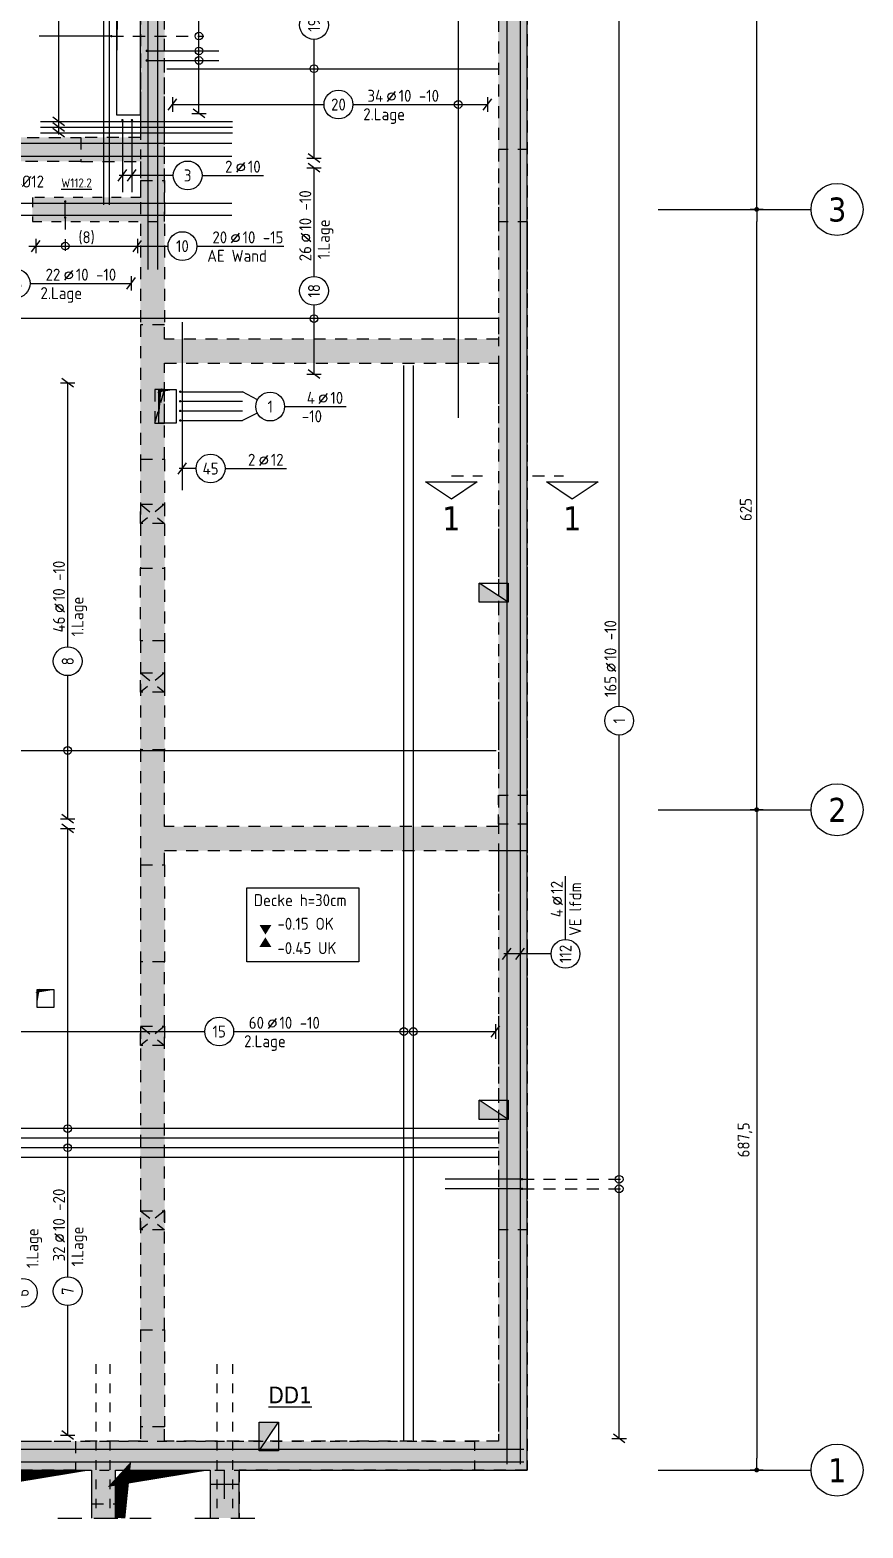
# Model space of a CAD drawing. Extents: x 6.5 to 106.5, y 0 to 47.5.
# Drawn here: x 46.59 to 55.25, y 14.25 to 29.85 of the extents above; entities that cross this region are included whole.
import ezdxf
from ezdxf.enums import TextEntityAlignment as Align

# ---------------------------------------------------------------- set-up
doc = ezdxf.new("R2010")
doc.units = 0
doc.header["$LTSCALE"] = 0.5
for name, pattern in [('AUSGEZOGEN', [1000.01, 1000, 0.01]), ('DASHED', [0.75, 0.5, -0.25]), ('DOT', [0.175, 0.05, -0.125]), ('HIDDEN', [0.375, 0.25, -0.125]), ('HIDDEN2', [0.187, 0.125, -0.062]), ('PUNKT', [0.175, 0.05, -0.125]), ('STRICHPUNKT2', [0.55, 0.25, -0.125, 0.05, -0.125]), ('VERDECKT', [0.375, 0.25, -0.125])]:
    doc.linetypes.add(name, pattern=pattern)
for name, color, linetype in [('1.UG', 7, 'Continuous'), ('ACHSEN', 7, 'Continuous'), ('AFU', 7, 'Continuous'), ('BETON', 7, 'Continuous'), ('Brüstung 1.UG', 7, 'Continuous'), ('DD', 7, 'Continuous'), ('DRUEBER', 7, 'Continuous'), ('grau_dunkel', 7, 'Continuous'), ('grau_mittel', 7, 'Continuous'), ('HILFE', 7, 'Continuous'), ('koten', 7, 'Continuous'), ('MASSE', 7, 'Continuous'), ('OBJEKT', 7, 'Continuous'), ('RND', 7, 'Continuous'), ('SCHATTEN', 7, 'Continuous'), ('SCHNITTE', 7, 'Continuous'), ('SFP_Achsen', 7, 'Continuous'), ('TEXT', 7, 'Continuous'), ('VERDECKT', 7, 'Continuous'), ('WD', 7, 'Continuous')]:
    doc.layers.add(name, color=color, linetype=linetype)
doc.layers.add('NOPLOT', color=7, linetype='Continuous', plot=False)
doc.styles.add('helv', font='tahoma.ttf')
doc.styles.add('txt', font='isocp.shx')
doc.linetypes.add('AFU_50M', pattern='A,0.45,["/",Standard,S=0.2,R=0,X=-0.01,Y=-0.1],0.07,["/",Standard,S=0.2,R=0,X=-0.01,Y=-0.1],0.45', length=0.97)
doc.dimstyles.new('DOT_I', dxfattribs={"dimscale": 0.5, "dimtxt": 0.25, "dimasz": 0.25, "dimexe": 0.1, "dimexo": 0.3, "dimgap": 0.1, "dimtad": 1, "dimdec": 3, "dimzin": 3, "dimtxsty": 'txt', "dimblk": 'DOT', "dimblk1": 'DOT', "dimblk2": 'DOT', "dimsah": 1, "dimcen": 0.1, "dimse1": 1, "dimse2": 1, "dimazin": 0, "dimtfac": 1, "dimtdec": 4, "dimtix": 1, "dimtmove": 2, "dimatfit": 3, "dimfxl": 0, "dimtvp": 1, "dimtolj": 1, "dimtzin": 0, "dimarcsym": 0})
pattern_1 = [(0, (-1.26691, -39.069555), (0.0396875, 0.079375), [0, -0.079375])]

# ---------------------------------------------------------------- blocks, each defined once
blk = doc.blocks.new('okrd_o')
at = {"layer": 'koten', "color": 7, "linetype": 'Continuous'}
blk.add_solid([(-0.125, 0.202), (0.125, 0.202), (0, 0)], dxfattribs=at)
at = {"layer": 'koten', "style": 'txt'}
blk.add_attdef('OKRD', (0.25, 0.1), '', height=0.25, dxfattribs=at)
blk = doc.blocks.new('okrd_u')
at = {"layer": 'koten', "color": 7, "linetype": 'Continuous'}
blk.add_solid([(-0.125, -0.202), (0.125, -0.202), (0, 0)], dxfattribs=at)
at = {"layer": 'koten', "style": 'txt'}
blk.add_attdef('OKRD', (0.25, -0.35), '', height=0.25, dxfattribs=at)
blk = doc.blocks.new('DOT')
at = {"layer": 'MASSE', "color": 7, "linetype": 'Continuous'}
for p, q in [((0, 0), (-1, 0)), ((0, 0.54), (0, -0.54))]:
    blk.add_line(p, q, dxfattribs=at)
at = {"layer": 'MASSE', "color": 7, "linetype": 'Continuous', "const_width": 0.2}
blk.add_lwpolyline([(-0.1, 0, 1), (0.1, 0, 1)], format="xyb", close=True, dxfattribs=at)
blk = doc.blocks.new('*D34')
at = {"layer": 'Defpoints', "color": 0, "linetype": 'AUSGEZOGEN', "transparency": 16777216}
for p in [(54.147, 21.731), (54.147, 14.856), (54.147, 14.856)]:
    blk.add_point(p, dxfattribs=at)
at = {"layer": 'MASSE', "color": 0, "linetype": 'AUSGEZOGEN', "lineweight": -2, "transparency": 16777216}
blk.add_line((54.147, 21.606), (54.147, 14.981), dxfattribs=at)
at = {"layer": 'MASSE', "color": 0, "linetype": 'AUSGEZOGEN', "lineweight": -2, "transparency": 16777216, "xscale": 0.125, "yscale": 0.125, "zscale": 0.125}
for p, rotation in [((54.147, 21.731), 90), ((54.147, 14.856), 270)]:
    blk.add_blockref('DOT', p, dxfattribs=dict(at, rotation=rotation))
at = {"layer": 'MASSE', "color": 0, "linetype": 'AUSGEZOGEN', "transparency": 16777216, "insert": (54.025, 18.293), "char_height": 0.125, "attachment_point": 5, "rotation": 90, "style": 'txt'}
blk.add_mtext('\\A1;687,5', dxfattribs=at)
blk = doc.blocks.new('*D35')
at = {"layer": 'Defpoints', "color": 0, "linetype": 'AUSGEZOGEN', "transparency": 16777216}
for p in [(54.147, 27.981), (54.147, 27.981), (54.147, 21.731)]:
    blk.add_point(p, dxfattribs=at)
at = {"layer": 'MASSE', "color": 0, "linetype": 'AUSGEZOGEN', "lineweight": -2, "transparency": 16777216}
blk.add_line((54.147, 21.856), (54.147, 27.856), dxfattribs=at)
at = {"layer": 'MASSE', "color": 0, "linetype": 'AUSGEZOGEN', "lineweight": -2, "transparency": 16777216, "xscale": 0.125, "yscale": 0.125, "zscale": 0.125}
for p, rotation in [((54.147, 27.981), 90), ((54.147, 21.731), 270)]:
    blk.add_blockref('DOT', p, dxfattribs=dict(at, rotation=rotation))
at = {"layer": 'MASSE', "color": 0, "linetype": 'AUSGEZOGEN', "transparency": 16777216, "insert": (54.034, 24.856), "char_height": 0.125, "attachment_point": 5, "rotation": 90, "style": 'txt'}
blk.add_mtext('\\A1;625', dxfattribs=at)
blk = doc.blocks.new('*D36')
at = {"layer": 'Defpoints', "color": 0, "linetype": 'AUSGEZOGEN', "transparency": 16777216}
for p in [(54.147, 36.106), (54.147, 36.106), (54.147, 27.981)]:
    blk.add_point(p, dxfattribs=at)
at = {"layer": 'MASSE', "color": 0, "linetype": 'AUSGEZOGEN', "lineweight": -2, "transparency": 16777216}
blk.add_line((54.147, 28.106), (54.147, 35.981), dxfattribs=at)
at = {"layer": 'MASSE', "color": 0, "linetype": 'AUSGEZOGEN', "lineweight": -2, "transparency": 16777216, "xscale": 0.125, "yscale": 0.125, "zscale": 0.125}
for p, rotation in [((54.147, 36.106), 90), ((54.147, 27.981), 270)]:
    blk.add_blockref('DOT', p, dxfattribs=dict(at, rotation=rotation))
at = {"layer": 'MASSE', "color": 0, "linetype": 'AUSGEZOGEN', "transparency": 16777216, "insert": (54.025, 32.043), "char_height": 0.125, "attachment_point": 5, "rotation": 90, "style": 'txt'}
blk.add_mtext('\\A1;812,5', dxfattribs=at)
blk = doc.blocks.new('lei_gre')
at = {"layer": 'RND', "color": 7, "linetype": 'Continuous'}
for p, q in [((-0.09, -0.12), (0.09, 0.12)), ((0, 0.15), (0, -0.15))]:
    blk.add_line(p, q, dxfattribs=at)
blk = doc.blocks.new('RND_LEI')
at = {"layer": 'RND', "color": 7, "linetype": 'Continuous'}
blk.add_line((1.022, 0.066), (1.19, 0.27), dxfattribs=at)
for centre, radius in [((0, 0), 0.3), ((1.106, 0.168), 0.075)]:
    blk.add_circle(centre, radius, dxfattribs=at)
at = {"layer": 'RND', "color": 7, "linetype": 'Continuous', "style": 'txt'}
blk.add_attdef('POSL', text='', height=0.25, dxfattribs=at).set_placement((0, 0), align=Align.MIDDLE)
blk.add_attdef('ANZ', text='', height=0.25, dxfattribs=at).set_placement((0.931, 0.057), align=Align.RIGHT)
for tag, p in [('DUM', (1.253, 0.057)), ('ABSTD', (1.674, 0.057)), ('POSTXT', (0.374, -0.327))]:
    blk.add_attdef(tag, p, '', height=0.25, dxfattribs=at)
blk = doc.blocks.new('SCHN-1')
at = {"layer": 'SCHNITTE', "color": 5, "linetype": 'Continuous'}
blk.add_lwpolyline([(0.54, 0.125), (0, 0.485), (-0.54, 0.125)], close=True, dxfattribs=at)
at = {"layer": 'SCHNITTE', "color": 6, "linetype": 'Continuous', "style": 'helv'}
blk.add_attdef('SCHN-1', text='', height=0.5, dxfattribs=at).set_placement((0, 0.635), align=Align.CENTER)

msp = doc.modelspace()

# ---------------------------------------------------------------- hatches: boundary and pattern name
at = {"layer": '1.UG', "linetype": 'DOT'}
h = msp.add_hatch(dxfattribs=at)
h.set_pattern_fill('DOTS', scale=0.05, double=1)
h.set_pattern_definition(pattern_1)
h.paths.add_polyline_path([(40.6952, 24.0806), (40.6952, 23.8306), (42.2852, 23.8306), (42.2852, 21.8556), (40.6952, 21.8556), (40.6952, 21.6056), (45.4852, 21.6056), (45.4852, 22.3156), (45.2352, 22.3156), (45.2352, 21.8556), (42.5352, 21.8556), (42.5352, 23.8306), (45.2352, 23.8306), (45.2352, 23.3656), (45.4852, 23.3656), (45.4852, 24.2303), (45.2352, 24.2303), (45.2352, 24.0806)], flags=17)
h.paths.add_polyline_path([(21.6602, 21.6056), (21.6602, 21.8556), (17.8952, 21.8556), (17.8952, 21.6056)], flags=17)
h.paths.add_polyline_path([(16.7852, 19.9826), (16.4852, 19.9826), (16.4852, 16.2556), (16.0102, 16.2556), (16.0102, 15.9556), (16.4852, 15.9556), (16.4852, 14.8556), (16.7852, 14.8556)])
h.paths.add_polyline_path([(12.3302, 21.9506), (12.3302, 21.6506), (12.7852, 21.6506), (12.7852, 14.8556), (12.9952, 14.8556), (12.9952, 15.9556), (13.5352, 15.9556), (13.5352, 16.2556), (12.9952, 16.2556), (12.9952, 21.9506)])
h.paths.add_polyline_path([(12.9952, 24.0006), (12.9952, 35.8056), (16.4852, 35.8056), (16.4852, 27.8556), (17.8602, 27.8556), (17.8602, 28.1056), (16.7352, 28.1056), (16.7352, 35.8056), (18.9852, 35.8056), (18.9852, 34.5656), (19.2352, 34.5656), (19.2352, 36.1056), (12.8352, 36.1056), (12.8352, 29.0306), (12.7852, 29.0306), (12.7852, 24.3006), (12.3302, 24.3006), (12.3302, 24.0006)])
h.paths.add_polyline_path([(19.2352, 33.4306), (18.9852, 33.4306), (18.9852, 27.8556), (19.2352, 27.8556)])
h.paths.add_polyline_path([(23.0102, 15.1556), (22.7102, 15.1556), (22.7102, 14.8556), (23.0102, 14.8556)])
h.paths.add_polyline_path([(30.2102, 15.1556), (30.2102, 14.8556), (30.5102, 14.8556), (30.5102, 15.1556)])
h.paths.add_polyline_path([(37.7102, 15.1556), (37.7102, 14.8556), (38.0102, 14.8556), (38.0102, 15.1556)])
h.paths.add_polyline_path([(45.5102, 14.8556), (45.5102, 15.1556), (45.2102, 15.1556), (45.2102, 14.8556)])
h.paths.add_polyline_path([(51.2102, 15.1556), (51.2102, 14.8556), (51.7602, 14.8556), (51.7602, 17.3556), (51.4602, 17.3556), (51.4602, 15.1556)])
h.paths.add_polyline_path([(51.4602, 21.8806), (51.4602, 21.5806), (51.7602, 21.5806), (51.7602, 21.8806)])
h.paths.add_polyline_path([(51.7602, 28.6056), (51.4602, 28.6056), (51.4602, 27.8556), (51.7602, 27.8556)])
h.paths.add_polyline_path([(51.7602, 36.1056), (45.2352, 36.1056), (45.2352, 34.5656), (45.4852, 34.5656), (45.4852, 35.8056), (47.7352, 35.8056), (47.7352, 28.1056), (46.6102, 28.1056), (46.6102, 27.8556), (47.9852, 27.8556), (47.9852, 35.8056), (51.4602, 35.8056), (51.4602, 31.1056), (51.7602, 31.1056)])
h.paths.add_polyline_path([(45.2352, 28.1056), (44.1852, 28.1056), (44.1852, 27.8556), (45.4852, 27.8556), (45.4852, 33.4306), (45.2352, 33.4306)])
h.paths.add_polyline_path([(42.5352, 27.9106), (42.7852, 27.9106), (42.7852, 28.6056), (42.5352, 28.6056)])
h.paths.add_polyline_path([(40.6852, 28.6056), (40.4352, 28.6056), (40.4352, 27.9106), (40.6852, 27.9106)])
h.paths.add_polyline_path([(39.0352, 28.6056), (38.7852, 28.6056), (38.7852, 27.9106), (39.0352, 27.9106)])
h.paths.add_polyline_path([(36.9352, 28.6056), (36.6852, 28.6056), (36.6852, 27.9106), (36.9352, 27.9106)])
h.paths.add_polyline_path([(35.0352, 27.9106), (35.2852, 27.9106), (35.2852, 28.6056), (35.0352, 28.6056)])
h.paths.add_polyline_path([(32.9352, 27.9106), (33.1852, 27.9106), (33.1852, 28.6056), (32.9352, 28.6056)])
h.paths.add_polyline_path([(31.2852, 27.9106), (31.5352, 27.9106), (31.5352, 28.6056), (31.2852, 28.6056)])
h.paths.add_polyline_path([(29.4352, 28.6056), (29.1852, 28.6056), (29.1852, 27.9106), (29.4352, 27.9106)])
h.paths.add_polyline_path([(39.4102, 21.8556), (27.3352, 21.8556), (27.3352, 25.9806), (28.5352, 25.9806), (28.5352, 26.2306), (25.7702, 26.2306), (25.7702, 25.9806), (25.9202, 25.9806), (25.9202, 24.7906), (23.0702, 24.7906), (23.0702, 25.9806), (24.8852, 25.9806), (24.8852, 26.2306), (16.4852, 26.2306), (16.4852, 21.6056), (16.8852, 21.6056), (16.8852, 21.8556), (16.7352, 21.8556), (16.7352, 25.9806), (22.8202, 25.9806), (22.8202, 21.8556), (22.6702, 21.8556), (22.6702, 21.6056), (23.2202, 21.6056), (23.2202, 21.8556), (23.0702, 21.8556), (23.0702, 24.5406), (26.1702, 24.5406), (26.1702, 25.9806), (27.0852, 25.9806), (27.0852, 21.8556), (24.2302, 21.8556), (24.2302, 21.6056), (39.8102, 21.6056), (39.8102, 21.8556), (39.6602, 21.8556), (39.6602, 23.8306), (39.8102, 23.8306), (39.8102, 24.0806), (39.6602, 24.0806), (39.6602, 25.9806), (45.2352, 25.9806), (45.2352, 25.1153), (45.4852, 25.1153), (45.4852, 26.2306), (39.4102, 26.2306)])
at = {"layer": 'Brüstung 1.UG', "linetype": 'DOT'}
h = msp.add_hatch(dxfattribs=at)
h.set_pattern_fill('DOTS', color=102, scale=0.05, double=1)
h.set_pattern_definition(pattern_1)
h.paths.add_polyline_path([(51.7602, 27.8556), (51.4602, 27.8556), (51.4602, 21.8806), (51.7602, 21.8806)])
h.paths.add_polyline_path([(51.7602, 21.5806), (51.4602, 21.5806), (51.4602, 17.3556), (51.7602, 17.3556)])
h.paths.add_polyline_path([(51.2102, 14.8556), (51.2102, 15.1556), (45.5102, 15.1556), (45.5102, 14.8556)])
h.paths.add_polyline_path([(45.2102, 14.8556), (45.2102, 15.1556), (38.0102, 15.1556), (38.0102, 14.8556)])
h.paths.add_polyline_path([(30.5102, 15.1556), (30.5102, 14.8556), (37.7102, 14.8556), (37.7102, 15.1556)])
h.paths.add_polyline_path([(30.2102, 14.8556), (30.2102, 15.1556), (23.0102, 15.1556), (23.0102, 14.8556)])
h.paths.add_polyline_path([(16.7852, 15.1556), (16.7852, 14.8556), (22.7102, 14.8556), (22.7102, 15.1556)])
h.paths.add_polyline_path([(20.5602, 35.8056), (20.5602, 36.1056), (19.2352, 36.1056), (19.2352, 35.8056)])
h.paths.add_polyline_path([(43.9352, 36.1056), (43.9352, 35.8056), (45.2352, 35.8056), (45.2352, 36.1056)])
at = {"layer": 'grau_dunkel'}
for points in [[(51.2602, 23.8906), (51.5602, 23.8906), (51.2602, 24.0906)], [(51.2602, 18.5056), (51.5602, 18.5056), (51.2602, 18.7056)], [(48.9702, 15.3556), (48.9702, 15.0556), (49.1702, 15.3556)]]:
    msp.add_hatch(color=21, dxfattribs=at).paths.add_polyline_path(points)
at = {"layer": 'grau_mittel', "extrusion": (0, 0, -1)}
for points in [[(-51.7602, 21.3056), (-51.4602, 21.3056), (-47.9852, 21.3056), (-47.9852, 21.1556), (-47.7352, 21.1556), (-47.7352, 22.3556), (-47.9852, 22.3556), (-47.9852, 21.5556), (-51.4602, 21.5556), (-51.4602, 26.3806), (-47.9852, 26.3806), (-47.9852, 25.3806), (-47.7352, 25.3806), (-47.7352, 26.7806), (-47.9852, 26.7806), (-47.9852, 26.6306), (-51.4602, 26.6306), (-51.4602, 35.8056), (-47.9852, 35.8056), (-47.9852, 31.9406), (-47.9852, 28.2806), (-47.7352, 28.2806), (-47.7352, 28.4806), (-47.1152, 28.4806), (-47.1152, 28.7306), (-47.7352, 28.7306), (-47.7352, 31.6056), (-47.1152, 31.6056), (-47.1152, 31.8556), (-47.7352, 31.8556), (-47.7352, 35.8056), (-45.4852, 35.8056), (-45.4852, 31.8556), (-46.1052, 31.8556), (-46.1052, 31.6056), (-45.4852, 31.6056), (-45.4852, 28.7306), (-46.1052, 28.7306), (-46.1052, 28.4806), (-44.0552, 28.4806), (-44.0552, 28.7306), (-45.2352, 28.7306), (-45.2352, 35.8056), (-43.9352, 35.8056), (-43.9352, 36.1056), (-51.7602, 36.1056)], [(-48.7602, 14.8556), (-48.7602, 14.3552), (-48.4602, 14.3552), (-48.4602, 14.8556), (-47.4752, 14.8556), (-47.4752, 14.5056), (-47.2252, 14.5056), (-47.2252, 14.8556), (-47.0602, 14.8556), (-47.0602, 15.1556), (-47.7352, 15.1556), (-47.7352, 15.3056), (-47.9852, 15.3056), (-47.9852, 15.1556), (-51.4602, 15.1556), (-51.4602, 21.3056), (-51.7602, 21.3056), (-51.7602, 14.8556)], [(-47.2252, 14.5056), (-47.4752, 14.5056), (-47.4752, 14.3552), (-47.2252, 14.3552)]]:
    msp.add_hatch(color=61, dxfattribs=at).paths.add_polyline_path(points)
at = {"layer": 'grau_mittel'}
for points in [[(46.1052, 28.7306), (46.1052, 28.4806), (47.1152, 28.4806), (47.1152, 28.7306)], [(47.7352, 26.7806), (47.9852, 26.7806), (47.9852, 28.2806), (47.7352, 28.2806)], [(46.1602, 15.1556), (46.1602, 14.8556), (47.0602, 14.8556), (47.0602, 15.1556)]]:
    msp.add_hatch(color=61, dxfattribs=at).paths.add_polyline_path(points)
h = msp.add_hatch(color=61, dxfattribs=at)
h.paths.add_polyline_path([(47.7352, 24.2456), (47.9852, 24.2456), (47.9852, 25.3806), (47.7352, 25.3806)])
h.paths.add_polyline_path([(47.7352, 23.4906), (47.9852, 23.4906), (47.9852, 24.2456), (47.7352, 24.2456), (47.7352, 24.2456)])
h.paths.add_polyline_path([(47.7352, 22.3556), (47.9852, 22.3556), (47.9852, 23.4906), (47.7352, 23.4906)])
h = msp.add_hatch(color=61, dxfattribs=at)
h.paths.add_polyline_path([(47.7352, 20.1456), (47.9852, 20.1456), (47.9852, 21.1556), (47.7352, 21.1556)])
h.paths.add_polyline_path([(47.9852, 20.1456), (47.7352, 20.1456), (47.7352, 16.3156), (47.9852, 16.3156)])
h.paths.add_polyline_path([(47.9852, 16.3156), (47.7352, 16.3156), (47.7352, 15.3056), (47.9852, 15.3056)])

# ---------------------------------------------------------------- linework, layer by layer
at = {"layer": 'ACHSEN', "color": 140, "linetype": 'AUSGEZOGEN'}
for p, q in [((53.1228, 27.9806), (54.7126, 27.9806)), ((53.1228, 21.7306), (54.7126, 21.7306)), ((53.1228, 14.8556), (54.7126, 14.8556))]:
    msp.add_line(p, q, dxfattribs=at)
at = {"layer": 'AFU', "color": 1, "linetype": 'AUSGEZOGEN'}
msp.add_line((48.6102, 14.5556), (48.6102, 14.8556), dxfattribs=at)
at = {"layer": 'AFU', "color": 8, "linetype": 'AFU_50M'}
msp.add_line((48.7602, 14.7056), (48.4602, 14.7056), dxfattribs=at)
at = {"layer": 'BETON', "color": 6, "linetype": 'AUSGEZOGEN'}
for p, q in [((51.7602, 14.8556), (51.7602, 36.1056)), ((48.7602, 14.3552), (48.7602, 14.8556)), ((48.7602, 14.8556), (51.7602, 14.8556))]:
    msp.add_line(p, q, dxfattribs=at)
for points in [[(45.9602, 14.3552), (45.9602, 14.8556), (47.2252, 14.8556), (47.2252, 14.3552)], [(47.4752, 14.3552), (47.4752, 14.8556), (48.4602, 14.8556), (48.4602, 14.3552)]]:
    msp.add_lwpolyline(points, dxfattribs=at)
at = {"layer": 'Brüstung 1.UG', "color": 102, "linetype": 'DOT'}
for p, q in [((51.4602, 27.8556), (51.4602, 21.8806)), ((51.7602, 27.8556), (51.7602, 21.8806)), ((51.4602, 21.5806), (51.4602, 17.3556)), ((51.7602, 21.5806), (51.7602, 17.3556)), ((45.5102, 15.1556), (51.2102, 15.1556)), ((45.5102, 14.8556), (51.2102, 14.8556))]:
    msp.add_line(p, q, dxfattribs=at)
at = {"layer": 'DD', "color": 7, "linetype": 'AUSGEZOGEN'}
for p, q in [((51.5602, 23.8906), (51.2602, 24.0906)), ((51.5602, 18.5056), (51.2602, 18.7056)), ((48.9702, 15.0556), (49.1702, 15.3556))]:
    msp.add_line(p, q, dxfattribs=at)
at = {"layer": 'DD', "color": 1, "linetype": 'AUSGEZOGEN'}
msp.add_lwpolyline([(47.4852, 28.9656), (47.7352, 28.9656), (47.7352, 31.2156), (47.4852, 31.2156)], close=True, dxfattribs=at)
at = {"layer": 'DD', "color": 7, "linetype": 'AUSGEZOGEN'}
for points in [[(48.1052, 25.7556), (47.9252, 25.7556), (47.9252, 26.1056), (48.1052, 26.1056)], [(51.2602, 24.0906), (51.5602, 24.0906), (51.5602, 23.8906), (51.2602, 23.8906)], [(46.6552, 19.6756), (46.8352, 19.6756), (46.8352, 19.8556), (46.6552, 19.8556)], [(51.2602, 18.7056), (51.5602, 18.7056), (51.5602, 18.5056), (51.2602, 18.5056)], [(48.9702, 15.3556), (49.1702, 15.3556), (49.1702, 15.0556), (48.9702, 15.0556)]]:
    msp.add_lwpolyline(points, close=True, dxfattribs=at)
at = {"layer": 'DRUEBER', "color": 7, "linetype": 'PUNKT', "lineweight": -2}
msp.add_lwpolyline([(51.7602, 31.1056), (51.7602, 36.1056), (45.2352, 36.1056), (45.2352, 34.5656), (45.4852, 34.5656), (45.4852, 35.8056), (47.7352, 35.8056), (47.7352, 28.1056), (46.6102, 28.1056), (46.6102, 27.8556), (47.9852, 27.8556), (47.9852, 35.8056), (51.4602, 35.8056), (51.4602, 31.1056), (51.7602, 31.1056)], dxfattribs=at)
for points in [[(51.7602, 28.6056), (51.4602, 28.6056), (51.4602, 27.8556), (51.7602, 27.8556)], [(51.4602, 21.8806), (51.7602, 21.8806), (51.7602, 21.5806), (51.4602, 21.5806)], [(51.2102, 14.8556), (51.7602, 14.8556), (51.7602, 17.3556), (51.4602, 17.3556), (51.4602, 15.1556), (51.2102, 15.1556)]]:
    msp.add_lwpolyline(points, close=True, dxfattribs=at)
at = {"layer": 'grau_dunkel', "color": 21}
for points in [[(47.4852, 28.9656, 0, 0.0359, 0), (47.5032, 31.2154, 0, 0, 0), (47.4869, 31.1953, 0.0408, 0, 0), (47.7352, 31.2156, 0, 0, 0)], [(46.0276, 14.3552, 0.1351, 0.2017, 0), (46.0609, 14.8488, 0, 0, 0), (45.9686, 14.7528, 0.2063, 0, 0), (47.2252, 14.8556, 0, 0, 0)], [(47.5263, 14.3552, 0.1022, 0.153, 0), (47.5516, 14.8517, 0, 0, 0), (47.4818, 14.7755, 0.1606, 0, 0), (48.4602, 14.8556, 0, 0, 0)]]:
    msp.add_lwpolyline(points, format="xyseb", dxfattribs=at)
at = {"layer": 'grau_mittel', "color": 61}
msp.add_line((51.4602, 21.3056), (51.7602, 21.3056), dxfattribs=at)
at = {"layer": 'HILFE', "color": 102, "linetype": 'DASHED'}
for p, q in [((46.8741, 14.3552), (47.8461, 14.3552)), ((48.3015, 14.3552), (49.0239, 14.3552))]:
    msp.add_line(p, q, dxfattribs=at)
at = {"layer": 'OBJEKT', "color": 1, "linetype": 'AUSGEZOGEN'}
msp.add_lwpolyline([(48.8404, 20.9182), (50.0068, 20.9182), (50.0068, 20.1485), (48.8404, 20.1485)], close=True, dxfattribs=at)
at = {"layer": 'RND', "color": 7, "linetype": 'AUSGEZOGEN'}
for p, q in [((52.716, 22.8079), (52.716, 31.5381)), ((48.343, 28.9788), (48.343, 30.1904)), ((49.5409, 28.5143), (49.5409, 29.7504)), ((48.0668, 29.0727), (49.645, 29.0727)), ((49.945, 29.0727), (51.3463, 29.0727)), ((49.5409, 27.2833), (49.5409, 28.4143)), ((48.3763, 28.3348), (49.0163, 28.3348)), ((46.6458, 27.5988), (47.7023, 27.5988)), ((47.7023, 27.5988), (48.0214, 27.5988)), ((48.3214, 27.5988), (49.2277, 27.5988)), ((46.5857, 27.2104), (47.6393, 27.2104)), ((49.5409, 26.2654), (49.5409, 26.9833)), ((46.9777, 23.4267), (46.9777, 26.175)), ((49.2345, 25.9279), (49.8745, 25.9279)), ((48.6147, 25.2831), (49.2547, 25.2831)), ((46.9777, 21.6366), (46.9777, 23.1267)), ((52.716, 15.1831), (52.716, 22.5079)), ((46.9777, 16.8687), (46.9777, 21.5342)), ((52.1579, 20.38), (52.1579, 21.04)), ((45.5289, 19.4216), (48.4047, 19.4216)), ((48.7047, 19.4216), (51.4278, 19.4216)), ((46.9777, 15.2204), (46.9777, 16.5687))]:
    msp.add_line(p, q, dxfattribs=at)
at = {"layer": 'RND', "color": 102, "linetype": 'AUSGEZOGEN'}
for p, q in [((46.8837, 30.1937), (46.8837, 28.7602)), ((48.0763, 28.3348), (47.5122, 28.3348)), ((48.9526, 25.9994), (48.7983, 26.0831)), ((48.9506, 25.8602), (48.7983, 25.7831)), ((48.3147, 25.2831), (48.1365, 25.2831)), ((52.0079, 20.23), (51.5156, 20.23))]:
    msp.add_line(p, q, dxfattribs=at)
at = {"layer": 'RND', "color": 102, "linetype": 'VERDECKT'}
for p, q in [((47.4322, 29.7854), (48.393, 29.7854)), ((46.9523, 27.895), (46.9523, 27.5488)), ((51.7053, 17.8839), (52.766, 17.8839)), ((51.7053, 17.7839), (52.766, 17.7839))]:
    msp.add_line(p, q, dxfattribs=at)
at = {"layer": 'RND', "color": 7, "linetype": 'VERDECKT'}
msp.add_line((45.448, 27.5988), (46.6458, 27.5988), dxfattribs=at)
at = {"layer": 'RND', "color": 1, "linetype": 'HIDDEN2', "extrusion": (0, 0, -1)}
for p, q in [((47.2709, 15.9577), (47.2709, 14.3552)), ((47.4165, 15.9577), (47.4165, 14.3552)), ((48.5286, 15.9577), (48.5286, 14.3552)), ((48.6919, 15.9577), (48.6919, 14.3552))]:
    msp.add_line(p, q, dxfattribs=at)
at = {"layer": 'RND', "color": 1, "linetype": 'AUSGEZOGEN'}
for points in [[(47.8109, 36.0415), (47.8109, 27.3569)], [(47.9115, 36.0415), (47.9115, 27.3569)], [(47.3501, 32.0292), (47.3501, 28.0292)], [(47.4101, 32.0292), (47.4101, 28.0292)], [(51.5471, 31.6025), (51.5471, 14.9182)], [(51.6871, 31.6025), (51.6871, 14.9182)], [(51.0411, 31.4119), (51.0411, 25.8119)], [(47.4322, 29.7854), (46.6822, 29.7854)], [(47.7998, 29.6313), (48.5498, 29.6313)], [(47.7998, 29.5313), (48.5498, 29.5313)], [(48.0102, 29.4461), (51.4602, 29.4461)], [(46.694, 28.8968), (48.694, 28.8968)], [(47.5465, 28.9104), (47.5465, 28.1604)], [(47.6465, 28.9104), (47.6465, 28.1604)], [(46.694, 28.8368), (48.694, 28.8368)], [(46.694, 28.7768), (48.694, 28.7768)], [(43.8566, 28.6715), (48.6852, 28.6715)], [(43.8566, 28.5335), (48.6852, 28.5335)], [(48.6852, 28.0421), (43.8757, 28.0421)], [(46.9523, 27.895), (46.9523, 28.063)], [(48.6852, 27.9167), (43.8757, 27.9167)], [(51.4602, 26.8446), (44.2102, 26.8446)], [(48.1705, 26.8066), (48.1705, 25.0566)], [(50.4754, 15.1556), (50.4754, 26.3556)], [(50.5754, 15.1556), (50.5754, 26.3556)], [(48.1483, 26.0831), (48.7983, 26.0831)], [(48.1483, 25.9831), (48.7983, 25.9831)], [(48.1483, 25.8831), (48.7983, 25.8831)], [(48.1483, 25.7831), (48.7983, 25.7831)], [(45.5352, 22.3475), (51.4352, 22.3475)], [(51.4602, 18.4113), (43.9602, 18.4113)], [(51.4602, 18.3113), (40.6602, 18.3113)], [(51.4602, 18.1113), (40.6602, 18.1113)], [(51.4602, 18.2113), (43.9602, 18.2113)], [(51.7053, 17.8839), (50.9053, 17.8839)], [(51.7053, 17.7839), (50.9053, 17.7839)], [(16.5604, 15.0725), (51.7235, 15.0725)], [(16.5604, 14.9426), (51.7235, 14.9426)]]:
    msp.add_lwpolyline(points, dxfattribs=at)
at = {"layer": 'RND', "color": 7, "linetype": 'AUSGEZOGEN', "const_width": 0.0125}
for points in [[(47.4259, 29.7854, 1), (47.4384, 29.7854, 1)], [(47.806, 29.6313, -1), (47.7935, 29.6313, -1)], [(47.806, 29.5313, -1), (47.7935, 29.5313, -1)], [(47.5403, 28.9104, 1), (47.5528, 28.9104, 1)], [(47.6403, 28.9104, 1), (47.6528, 28.9104, 1)], [(46.946, 28.063, 1), (46.9585, 28.063, 1)], [(46.946, 27.895, 1), (46.9585, 27.895, 1)], [(48.142, 26.0831, 1), (48.1545, 26.0831, 1)], [(48.142, 25.9831, 1), (48.1545, 25.9831, 1)], [(48.142, 25.8831, 1), (48.1545, 25.8831, 1)], [(48.142, 25.7831, 1), (48.1545, 25.7831, 1)], [(51.7116, 17.8839, -1), (51.6991, 17.8839, -1)], [(51.7116, 17.7839, -1), (51.6991, 17.7839, -1)]]:
    msp.add_lwpolyline(points, format="xyb", close=True, dxfattribs=at)
at = {"layer": 'RND', "color": 7, "linetype": 'AUSGEZOGEN'}
for centre in [(48.343, 29.7854), (48.343, 29.6313), (48.343, 29.5313), (49.5409, 29.4461), (51.0411, 29.0727), (46.9523, 27.5988), (49.5409, 26.8446), (46.9777, 22.3475), (50.4754, 19.4216), (50.5754, 19.4216), (46.9777, 18.4113), (46.9777, 18.2113), (52.716, 17.8839), (52.716, 17.7839)]:
    msp.add_circle(centre, 0.04, dxfattribs=at)
at = {"layer": 'SCHATTEN', "color": 1, "linetype": 'AUSGEZOGEN'}
for points in [[(47.9252, 25.7556, 0, 0.0274, 0), (47.9389, 26.105, 0, 0, 0), (47.9264, 26.0909, 0.0294, 0, 0), (48.1052, 26.1056, 0, 0, 0)], [(46.6552, 19.6756, 0, 0.0294, 0), (46.6699, 19.8544, 0, 0, 0), (46.6564, 19.8409, 0.0294, 0, 0), (46.8352, 19.8556, 0, 0, 0)]]:
    msp.add_lwpolyline(points, format="xyseb", dxfattribs=at)
at = {"layer": 'SCHNITTE', "color": 5, "linetype": 'STRICHPUNKT2'}
for p, q in [((50.9697, 25.2078), (51.3855, 25.2078)), ((51.8135, 25.2078), (52.2286, 25.2078))]:
    msp.add_line(p, q, dxfattribs=at)
at = {"layer": 'SFP_Achsen', "color": 7, "linetype": 'AUSGEZOGEN'}
for centre in [(54.9831, 27.9806), (54.9831, 21.7306), (54.9831, 14.8556)]:
    msp.add_circle(centre, 0.2705, dxfattribs=at)
at = {"layer": 'VERDECKT', "color": 7, "linetype": 'VERDECKT', "lineweight": -2}
for p, q in [((51.7602, 36.1056), (51.7602, 14.8556)), ((46.1052, 28.7306), (47.1152, 28.7306)), ((47.1152, 28.4806), (46.1052, 28.4806)), ((47.7352, 28.2806), (47.7352, 26.7806)), ((47.9852, 28.2806), (47.9852, 26.7806)), ((47.7352, 25.3806), (47.7352, 24.2456)), ((47.9852, 25.3806), (47.9852, 24.2456)), ((47.7352, 23.4906), (47.7352, 22.3556)), ((47.9852, 23.4906), (47.9852, 22.3556)), ((47.7352, 21.1556), (47.7352, 20.1456)), ((47.9852, 21.1556), (47.9852, 20.1456)), ((47.7352, 16.3156), (47.7352, 15.3056)), ((47.9852, 16.3156), (47.9852, 15.3056)), ((46.1602, 15.1556), (47.0602, 15.1556)), ((47.0602, 14.8556), (46.1602, 14.8556)), ((51.7602, 14.8556), (48.7602, 14.8556)), ((48.7602, 14.8556), (48.7602, 14.3552)), ((47.2252, 14.5056), (47.2252, 14.3552)), ((47.4752, 14.5056), (47.4752, 14.3552))]:
    msp.add_line(p, q, dxfattribs=at)
for points in [[(51.4602, 35.8056), (51.4602, 26.6306), (47.9852, 26.6306), (47.9852, 26.7806), (47.7352, 26.7806), (47.7352, 25.3806), (47.9852, 25.3806), (47.9852, 26.3806), (51.4602, 26.3806), (51.4602, 21.5556), (47.9852, 21.5556), (47.9852, 22.3556), (47.7352, 22.3556), (47.7352, 21.1556), (47.9852, 21.1556), (47.9852, 21.3056), (51.4602, 21.3056), (51.4602, 15.1556), (47.9852, 15.1556), (47.9852, 15.3056), (47.7352, 15.3056), (47.7352, 15.1556), (47.0602, 15.1556), (47.0602, 14.8556), (47.2252, 14.8556), (47.2252, 14.5056), (47.4752, 14.5056), (47.4752, 14.8556), (48.4602, 14.8556), (48.4602, 14.3552)], [(47.7352, 31.6056), (47.7352, 28.7306), (47.1152, 28.7306), (47.1152, 28.4806), (47.7352, 28.4806), (47.7352, 28.2806), (47.9852, 28.2806), (47.9852, 35.8056)]]:
    msp.add_lwpolyline(points, dxfattribs=at)
for points in [[(47.7352, 24.2456), (47.9852, 24.2456), (47.9852, 23.4906), (47.7352, 23.4906)], [(47.9852, 20.1456), (47.7352, 20.1456), (47.7352, 16.3156), (47.9852, 16.3156)]]:
    msp.add_lwpolyline(points, close=True, dxfattribs=at)
at = {"layer": 'WD', "color": 171, "linetype": 'HIDDEN'}
for p, q in [((47.8852, 25.7556), (47.9852, 26.1056)), ((47.7352, 24.9106), (47.9852, 24.7106)), ((47.9852, 24.9106), (47.7352, 24.7106)), ((47.7352, 23.1556), (47.9852, 22.9556)), ((47.9852, 23.1556), (47.7352, 22.9556)), ((47.7352, 19.4756), (47.9852, 19.2756)), ((47.9852, 19.4756), (47.7352, 19.2756)), ((47.7352, 17.5556), (47.9852, 17.3556)), ((47.9852, 17.5556), (47.7352, 17.3556))]:
    msp.add_line(p, q, dxfattribs=at)
at = {"layer": 'WD', "color": 102, "linetype": 'HIDDEN'}
for points in [[(47.9852, 26.1056), (47.8852, 26.1056), (47.8852, 25.7556), (47.9852, 25.7556)], [(47.7352, 24.9106), (47.9852, 24.9106), (47.9852, 24.7106), (47.7352, 24.7106)], [(47.7352, 23.1556), (47.9852, 23.1556), (47.9852, 22.9556), (47.7352, 22.9556)], [(47.7352, 19.4756), (47.9852, 19.4756), (47.9852, 19.2756), (47.7352, 19.2756)], [(47.7352, 17.5556), (47.9852, 17.5556), (47.9852, 17.3556), (47.7352, 17.3556)]]:
    msp.add_lwpolyline(points, close=True, dxfattribs=at)

# ---------------------------------------------------------------- block references
at = {"layer": 'koten', "color": 6, "linetype": 'AUSGEZOGEN', "xscale": 0.5, "yscale": 0.5, "zscale": 0.5}
for name, p, values in [('okrd_o', (49.0357, 20.4309), {'OKRD': '-0.15 OK'}), ('okrd_u', (49.0347, 20.4025), {'OKRD': '-0.45 UK'})]:
    msp.add_blockref(name, p, dxfattribs=at).add_auto_attribs(values)
at = {"layer": 'RND', "color": 7, "linetype": 'AUSGEZOGEN', "xscale": 0.5, "yscale": 0.5, "zscale": 0.5, "rotation": 90}
for p, values in [((49.5409, 29.9004), {'POSL': '19', 'DUM': '10', 'ANZ': '29', 'ABSTD': '-10', 'POSTXT': '  1.Lage'}), ((49.5409, 27.1333), {'POSL': '18', 'DUM': '10', 'ANZ': '26', 'ABSTD': '-10', 'POSTXT': '  1.Lage'}), ((46.9777, 23.2767), {'POSL': '8', 'DUM': '10', 'ANZ': '46', 'ABSTD': '-10', 'POSTXT': ' 1.Lage'}), ((52.716, 22.6579), {'POSL': '1', 'DUM': '10', 'ANZ': '165', 'ABSTD': '-10'}), ((52.1579, 20.23), {'POSL': '112', 'DUM': '12', 'ANZ': '4', 'POSTXT': 'VE lfdm'}), ((46.5097, 16.7004), {'POSL': '6', 'DUM': '10', 'ANZ': '32', 'ABSTD': '-20', 'POSTXT': ' 1.Lage'}), ((46.9777, 16.7187), {'POSL': '7', 'DUM': '10', 'ANZ': '32', 'ABSTD': '-20', 'POSTXT': ' 1.Lage'})]:
    msp.add_blockref('RND_LEI', p, dxfattribs=at).add_auto_attribs(values)
at = {"layer": 'RND', "color": 7, "linetype": 'AUSGEZOGEN', "xscale": 0.5, "yscale": 0.5, "zscale": 0.5}
for p, values in [((49.795, 29.0727), {'POSL': '20', 'DUM': '10', 'ANZ': '34', 'ABSTD': '-10', 'POSTXT': ' 2.Lage'}), ((48.2263, 28.3348), {'POSL': '3', 'DUM': '10', 'ANZ': '2'}), ((48.1714, 27.5988), {'POSL': '10', 'DUM': '10', 'ANZ': '20', 'ABSTD': '-15', 'POSTXT': ' AE Wand'}), ((46.4357, 27.2104), {'POSL': '16', 'DUM': '10', 'ANZ': '22', 'ABSTD': '-10', 'POSTXT': ' 2.Lage'}), ((49.0845, 25.9279), {'POSL': '1', 'DUM': '10', 'ANZ': '4', 'POSTXT': '  -10'}), ((48.4647, 25.2831), {'POSL': '45', 'DUM': '12', 'ANZ': '2'}), ((48.5547, 19.4216), {'POSL': '15', 'DUM': '10', 'ANZ': '60', 'ABSTD': '-10', 'POSTXT': ' 2.Lage'})]:
    msp.add_blockref('RND_LEI', p, dxfattribs=at).add_auto_attribs(values)
for p in [(48.0668, 29.0727), (51.3463, 29.0727), (47.5465, 28.3348), (47.6465, 28.3348), (46.6458, 27.5988), (47.7023, 27.5988), (47.6393, 27.2104), (48.1705, 25.2831), (51.5471, 20.23), (51.6871, 20.23), (51.4278, 19.4216)]:
    msp.add_blockref('lei_gre', p, dxfattribs=at)
at = {"layer": 'RND', "color": 7, "linetype": 'AUSGEZOGEN', "xscale": 0.5, "yscale": 0.5, "zscale": 0.5, "rotation": 90}
for p in [(48.343, 28.9788), (46.8837, 28.8968), (46.8837, 28.8368), (46.8837, 28.7768), (49.5409, 28.5143), (49.5409, 28.4143), (46.9777, 26.175), (49.5409, 26.2654), (46.9777, 21.6366), (46.9777, 21.5342), (46.9777, 15.2204), (52.716, 15.1831)]:
    msp.add_blockref('lei_gre', p, dxfattribs=at)
at = {"layer": 'SCHNITTE', "color": 5, "linetype": 'STRICHPUNKT2'}
ref = msp.add_blockref('SCHN-1', (50.9697, 25.2078), dxfattribs=dict(at, xscale=-0.5, yscale=0.5, zscale=0.5, rotation=180))
ref.add_attrib('SCHN-1', '1', dxfattribs={"color": 6, "linetype": 'Continuous', "height": 0.25, "style": 'helv'}).set_placement((50.9697, 24.6393), align=Align.CENTER)
ref = msp.add_blockref('SCHN-1', (52.2286, 25.2078), dxfattribs=dict(at, xscale=-0.5, yscale=0.5, zscale=0.5, rotation=180))
ref.add_attrib('SCHN-1', '1', dxfattribs={"color": 6, "linetype": 'Continuous', "height": 0.25, "style": 'helv'}).set_placement((52.2286, 24.6393), align=Align.CENTER)

# ---------------------------------------------------------------- texts
at = {"layer": 'NOPLOT', "color": 191, "linetype": 'AUSGEZOGEN', "style": 'txt'}
msp.add_text('%%UW112.2', height=0.09375, dxfattribs=at).set_placement((46.9106, 28.2096))
at = {"layer": 'RND', "color": 7, "linetype": 'AUSGEZOGEN', "style": 'txt'}
msp.add_text('(8)', height=0.125, dxfattribs=at).set_placement((47.1741, 27.6913), align=Align.MIDDLE)
at = {"layer": 'SFP_Achsen', "color": 6, "linetype": 'AUSGEZOGEN', "style": 'helv'}
for s, p in [('3', (54.8924, 27.8544)), ('2', (54.8924, 21.6044)), ('1', (54.8924, 14.7294))]:
    msp.add_text(s, height=0.25, dxfattribs=at).set_placement(p)
at = {"layer": 'TEXT', "color": 7, "linetype": 'AUSGEZOGEN', "style": 'txt'}
msp.add_text('4%%C12', height=0.125, dxfattribs=at).set_placement((46.4169, 28.2086))
at = {"layer": 'TEXT', "color": 1, "linetype": 'AUSGEZOGEN'}
for s, height, style, p in [('Decke h=30cm', 0.125, 'txt', (48.914, 20.7267)), ('%%UDD1', 0.175, 'helv', (49.0674, 15.5502))]:
    msp.add_text(s, height=height, dxfattribs=dict(at, style=style)).set_placement(p)

# ---------------------------------------------------------------- dimensions: what is measured, and where the dimension line sits
at = {"layer": 'MASSE', "color": 7, "linetype": 'AUSGEZOGEN'}
for base, p1, p2, override, picture, middle in [((54.1466, 36.1056), (54.1466, 27.9806), (54.1466, 36.1056), {"dimdec": 1, "dimlfac": 100}, '*D36', (54.0247, 32.0431)), ((54.1466, 27.9806), (54.1466, 21.7306), (54.1466, 27.9806), {"dimdec": 0, "dimlfac": 100}, '*D35', (54.0341, 24.8556)), ((54.1466, 14.8556), (54.1466, 21.7306), (54.1466, 14.8556), {"dimdec": 1, "dimlfac": 100}, '*D34', (54.0247, 18.2931))]:
    dim = msp.add_linear_dim(base=base, p1=p1, p2=p2, angle=90, dimstyle='DOT_I', override=override, dxfattribs=at)
    dim.commit()
    dim.dimension.update_dxf_attribs({"geometry": picture, "text_midpoint": middle})

doc.saveas('drawing.dxf')
